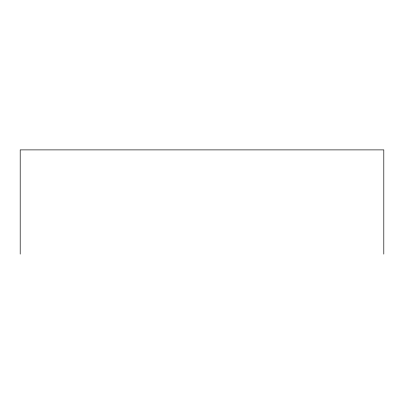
<?xml version="1.0" encoding="UTF-8"?>
<svg xmlns="http://www.w3.org/2000/svg" width="404" height="404" viewBox="0 0 404 404"><rect width="100%" height="100%" fill="white"/><g stroke="black" fill="none" stroke-linecap="round" stroke-linejoin="round"><path stroke-width="0.61" d="M383.8 254.111L383.8 149.889L20.2 149.889L20.2 254.111"/></g></svg>
